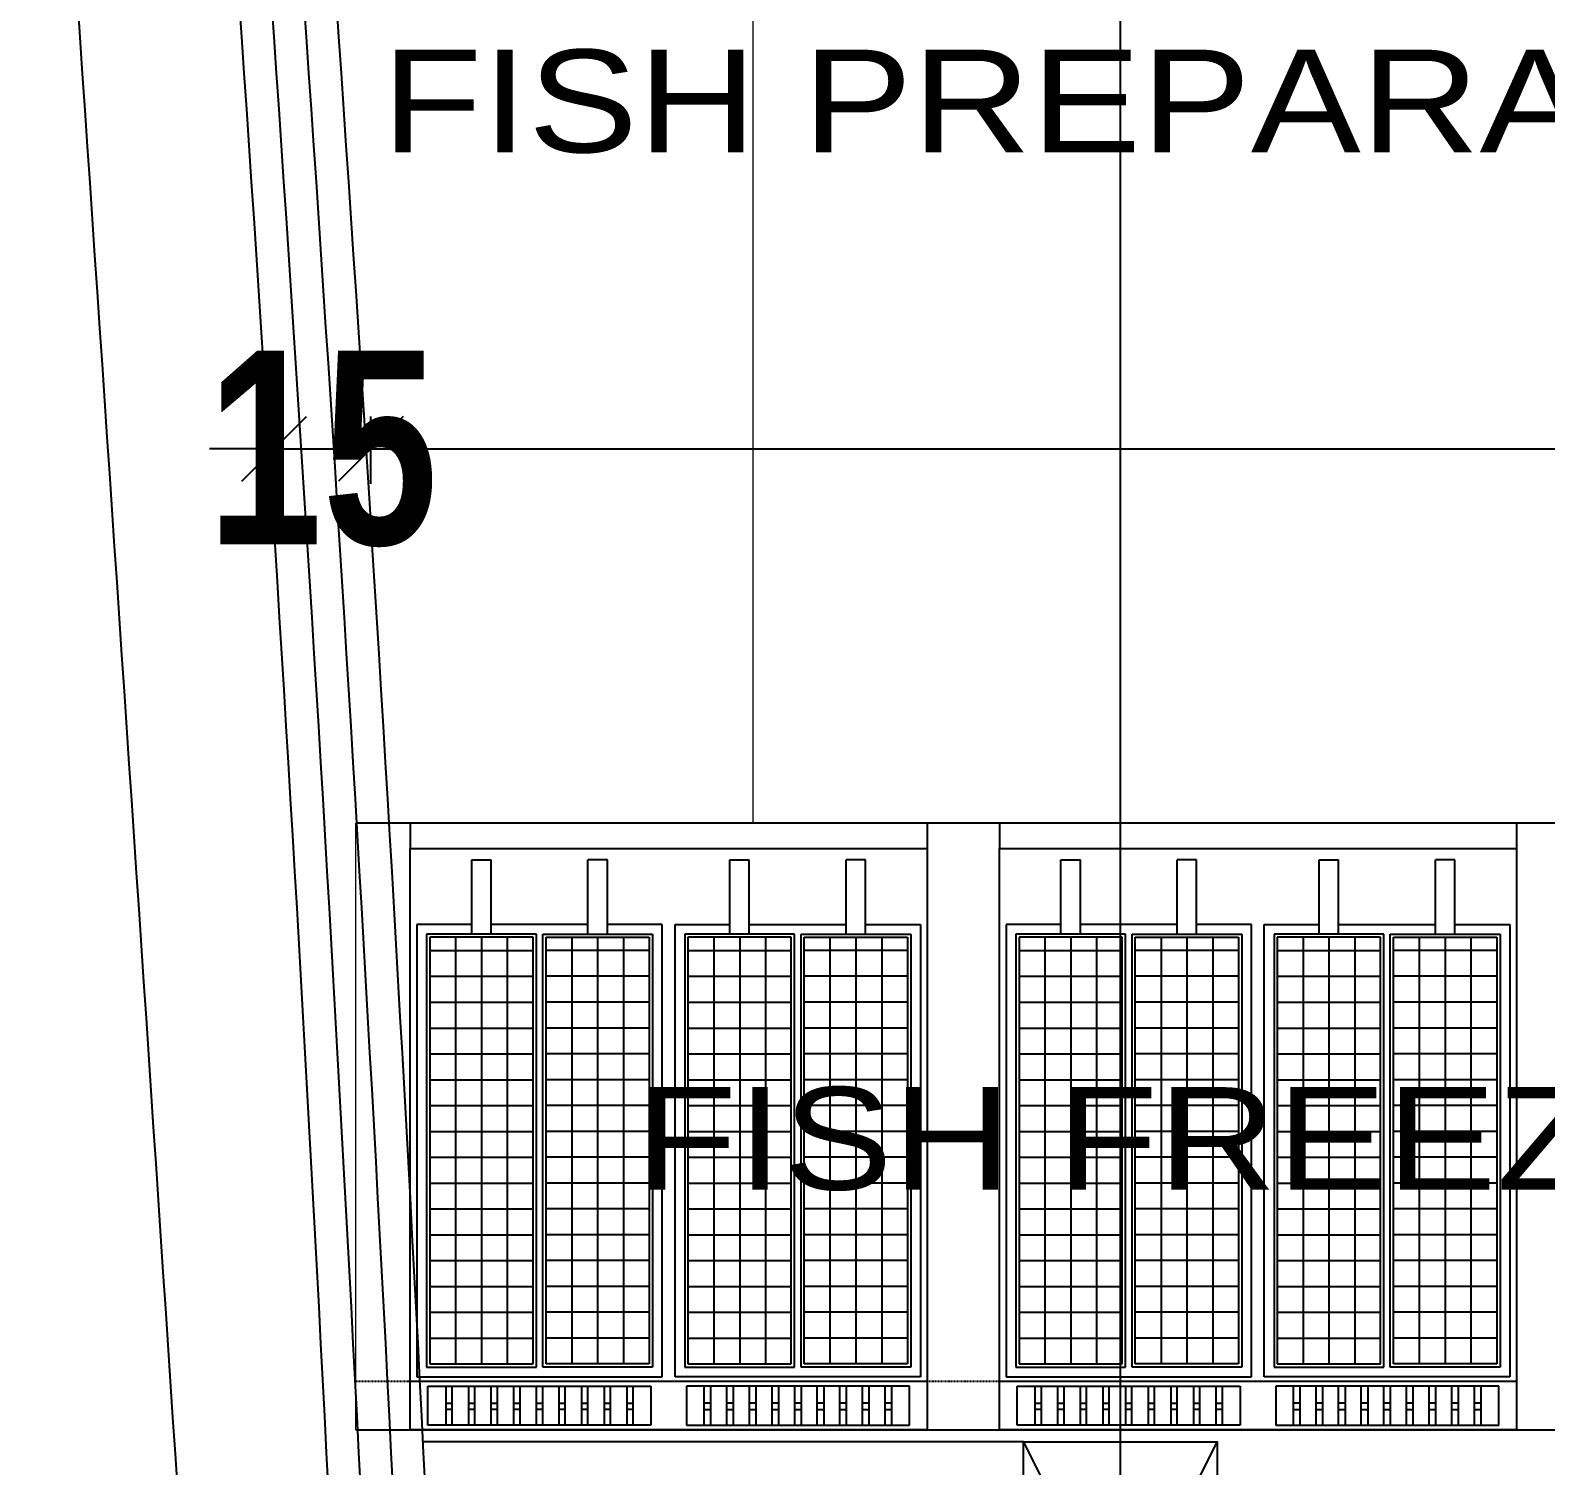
# Model space of a CAD drawing. Extents: x 285329 to 658348, y -83126 to -16980.
# Drawn here: x 345875.4 to 346109.9, y -40172 to -39949.8 of the extents above; entities that cross this region are included whole.
import ezdxf

# ---------------------------------------------------------------- set-up
doc = ezdxf.new("R2010")
doc.units = 0
doc.linetypes.add('RAYITAS2', pattern=[0.1875, 0.125, -0.0625])
doc.layers.get('0').update_dxf_attribs({"linetype": 'CONTINUOUS'})
doc.layers.get('DEFPOINTS').update_dxf_attribs({"color": 9, "linetype": 'CONTINUOUS'})
doc.layers.add('A-text function', color=30, linetype='CONTINUOUS', lineweight=20)
doc.layers.add('VIS', color=8, linetype='CONTINUOUS', lineweight=18)
for name, color, linetype in [('AXIS', 1, 'CONTINUOUS'), ('COLUMN', 5, 'CONTINUOUS'), ('FURNITURE', 4, 'CONTINUOUS'), ('K_COMPONENTI', 252, 'CONTINUOUS'), ('WALL', 7, 'CONTINUOUS'), ('WALL1', 2, 'CONTINUOUS')]:
    doc.layers.add(name, color=color, linetype=linetype)
doc.styles.add('ARIAL', font='BOD_CB.TTF', dxfattribs={"width": 1.2})
doc.styles.add('CITYBLUEPRINT', font='cityb___.ttf', dxfattribs={"width": 0.8})
doc.dimstyles.new('50', dxfattribs={"dimtxt": 30, "dimasz": 10, "dimexe": 5, "dimexo": 6, "dimgap": 5, "dimtad": 0, "dimdec": 0, "dimdsep": 46, "dimtxsty": 'CITYBLUEPRINT', "dimblk1": 'OBLIQUE', "dimblk2": 'OBLIQUE', "dimsah": 1, "dimcen": 0.05, "dimdle": 0.03, "dimclre": 22, "dimclrt": 7, "dimadec": 0, "dimazin": 0, "dimtfac": 1, "dimtdec": 0, "dimtix": 1, "dimtmove": 0, "dimatfit": 3, "dimldrblk": 'OBLIQUE', "dimfxl": 1, "dimtolj": 1, "dimtzin": 0, "dimarcsym": 0})

# ---------------------------------------------------------------- blocks, each defined once
blk = doc.blocks.new('COLUMN')
at = {"layer": 'AXIS'}
for p, q in [((236924.7, -9644.26), (236984.7, -9674.26)), ((236984.7, -9644.26), (236924.7, -9674.26))]:
    blk.add_line(p, q, dxfattribs=at)
at = {"layer": 'COLUMN'}
blk.add_lwpolyline([(236924.7, -9644.26), (236984.7, -9644.26), (236984.7, -9674.26), (236924.7, -9674.26)], close=True, dxfattribs=at)
blk = doc.blocks.new('cbcb')
at = {"layer": 'AXIS'}
blk.add_line((327577.93, -10741.62), (327577.95, -14318.5), dxfattribs=at)
at = {"layer": 'WALL', "linetype": 'Continuous', "rotation": 90}
blk.add_blockref('COLUMN', (317918.69, -248783.95), dxfattribs=at)
blk = doc.blocks.new('_Oblique')
at = {"color": 0, "lineweight": -2}
blk.add_line((-0.5, -0.5), (0.5, 0.5), dxfattribs=at)
blk = doc.blocks.new('*D2427')
at = {"layer": 'DEFPOINTS', "color": 0, "linetype": 'Continuous', "lineweight": 5, "transparency": 16777216}
for p in [(345928.12, -40014.6), (345928.12, -40026), (345913.15, -40026.94)]:
    blk.add_point(p, dxfattribs=at)
at = {"layer": 'VIS', "color": 22, "linetype": 'Continuous', "lineweight": -2, "transparency": 16777216}
for p, q in [((345913.15, -40020.94), (345913.15, -40009.6)), ((345928.12, -40020), (345928.12, -40009.6))]:
    blk.add_line(p, q, dxfattribs=at)
at = {"layer": 'VIS', "color": 0, "linetype": 'Continuous', "lineweight": -2, "transparency": 16777216}
for p, q in [((345913.15, -40014.6), (345903.15, -40014.6)), ((345913.15, -40014.6), (345928.12, -40014.6)), ((345928.12, -40014.6), (345938.12, -40014.6))]:
    blk.add_line(p, q, dxfattribs=at)
at = {"layer": 'VIS', "color": 0, "linetype": 'Continuous', "lineweight": -2, "transparency": 16777216, "xscale": 10, "yscale": 10, "zscale": 10}
blk.add_blockref('_Oblique', (345913.15, -40014.6), dxfattribs=at)
at = {"layer": 'VIS', "color": 0, "linetype": 'Continuous', "lineweight": -2, "transparency": 16777216, "xscale": 10, "yscale": 10, "zscale": 10, "rotation": 180}
blk.add_blockref('_Oblique', (345928.12, -40014.6), dxfattribs=at)
at = {"layer": 'VIS', "color": 7, "linetype": 'Continuous', "lineweight": 5, "transparency": 16777216, "insert": (345920.63, -40014.6), "char_height": 30, "attachment_point": 5, "style": 'CITYBLUEPRINT'}
blk.add_mtext('\\A1;15', dxfattribs=at)
blk = doc.blocks.new('*D2428')
at = {"layer": 'DEFPOINTS', "color": 0, "linetype": 'Continuous', "lineweight": 5, "transparency": 16777216}
for p in [(346517.02, -40014.6), (346517.02, -40014.6), (345928.12, -40026)]:
    blk.add_point(p, dxfattribs=at)
at = {"layer": 'VIS', "color": 22, "linetype": 'Continuous', "lineweight": -2, "transparency": 16777216}
for p, q in [((345928.12, -40020), (345928.12, -40009.6)), ((346517.02, -40008.6), (346517.02, -40009.6))]:
    blk.add_line(p, q, dxfattribs=at)
at = {"layer": 'VIS', "color": 0, "linetype": 'Continuous', "lineweight": -2, "transparency": 16777216}
for p, q in [((345928.09, -40014.6), (346191.85, -40014.6)), ((346517.05, -40014.6), (346253.29, -40014.6))]:
    blk.add_line(p, q, dxfattribs=at)
at = {"layer": 'VIS', "color": 0, "linetype": 'Continuous', "lineweight": -2, "transparency": 16777216, "xscale": 10, "yscale": 10, "zscale": 10, "rotation": 180}
blk.add_blockref('_Oblique', (345928.12, -40014.6), dxfattribs=at)
at = {"layer": 'VIS', "color": 0, "linetype": 'Continuous', "lineweight": -2, "transparency": 16777216, "xscale": 10, "yscale": 10, "zscale": 10}
blk.add_blockref('_Oblique', (346517.02, -40014.6), dxfattribs=at)
at = {"layer": 'VIS', "color": 7, "linetype": 'Continuous', "lineweight": 5, "transparency": 16777216, "insert": (346222.57, -40014.6), "char_height": 30, "attachment_point": 5, "style": 'CITYBLUEPRINT'}
blk.add_mtext('\\A1;589', dxfattribs=at)

msp = doc.modelspace()

# ---------------------------------------------------------------- linework, layer by layer
at = {"layer": 'FURNITURE', "ltscale": 3}
for radius, start, end in [(11914.27, 1.034388, 4.498863), (11924.27, 1.03352, 4.495082)]:
    msp.add_arc((334022.26, -40773.09), radius, start, end, dxfattribs=at)
at = {"layer": 'K_COMPONENTI'}
for p, q in [((346122.86, -40072.53), (345925.78, -40072.53)), ((346014.18, -40072.53), (345934.18, -40072.53)), ((345934.18, -40072.53), (345934.18, -40076.42)), ((346014.18, -40072.53), (346014.18, -40166.42)), ((346105.35, -40072.53), (346025.35, -40072.53)), ((346025.35, -40072.53), (346025.35, -40076.42)), ((345934.18, -40166.42), (345934.18, -40076.42)), ((345934.18, -40076.42), (346014.18, -40076.42)), ((346014.18, -40076.42), (346014.18, -40166.42)), ((346025.35, -40166.42), (346025.35, -40076.42)), ((346025.35, -40076.42), (346105.35, -40076.42)), ((345943.71, -40089.68), (345943.71, -40078.18)), ((345943.71, -40078.18), (345946.71, -40078.18)), ((345946.71, -40089.68), (345946.71, -40078.18)), ((345961.7, -40089.68), (345961.7, -40078.18)), ((345964.7, -40078.18), (345961.7, -40078.18)), ((345964.7, -40089.68), (345964.7, -40078.18)), ((345983.66, -40089.68), (345983.66, -40078.18)), ((345983.66, -40078.18), (345986.66, -40078.18)), ((345986.66, -40089.68), (345986.66, -40078.18)), ((346001.65, -40089.68), (346001.65, -40078.18)), ((346004.65, -40078.18), (346001.65, -40078.18)), ((346004.65, -40089.68), (346004.65, -40078.18)), ((346034.88, -40089.68), (346034.88, -40078.18)), ((346034.88, -40078.18), (346037.88, -40078.18)), ((346037.88, -40089.68), (346037.88, -40078.18)), ((346052.86, -40089.68), (346052.86, -40078.18)), ((346055.86, -40078.18), (346052.86, -40078.18)), ((346055.86, -40089.68), (346055.86, -40078.18)), ((346074.83, -40089.68), (346074.83, -40078.18)), ((346074.83, -40078.18), (346077.83, -40078.18)), ((346077.83, -40089.68), (346077.83, -40078.18)), ((346092.81, -40089.68), (346092.81, -40078.18)), ((346095.81, -40078.18), (346092.81, -40078.18)), ((346095.81, -40089.68), (346095.81, -40078.18)), ((345943.71, -40088.18), (345935.22, -40088.18)), ((345935.22, -40088.18), (345935.22, -40158.22)), ((345953.71, -40089.68), (345936.72, -40089.68)), ((345936.72, -40089.68), (345936.72, -40156.72)), ((345961.7, -40088.18), (345946.71, -40088.18)), ((345953.71, -40156.72), (345953.71, -40089.68)), ((345954.71, -40089.68), (345971.69, -40089.68)), ((345954.71, -40156.72), (345954.71, -40089.68)), ((345973.19, -40088.18), (345964.7, -40088.18)), ((345971.69, -40089.68), (345971.69, -40156.72)), ((345973.19, -40158.22), (345973.19, -40088.18)), ((345975.17, -40158.22), (345975.17, -40088.18)), ((345975.17, -40088.18), (345983.66, -40088.18)), ((345976.67, -40089.68), (345976.67, -40156.72)), ((345993.66, -40089.68), (345976.67, -40089.68)), ((345986.66, -40088.18), (346001.65, -40088.18)), ((345993.66, -40156.72), (345993.66, -40089.68)), ((345994.66, -40089.68), (346011.64, -40089.68)), ((345994.66, -40156.72), (345994.66, -40089.68)), ((346004.65, -40088.18), (346013.14, -40088.18)), ((346011.64, -40089.68), (346011.64, -40156.72)), ((346013.14, -40088.18), (346013.14, -40158.22)), ((346034.88, -40088.18), (346026.39, -40088.18)), ((346026.39, -40088.18), (346026.39, -40158.22)), ((346044.87, -40089.68), (346027.89, -40089.68)), ((346027.89, -40089.68), (346027.89, -40156.72)), ((346052.86, -40088.18), (346037.88, -40088.18)), ((346044.87, -40156.72), (346044.87, -40089.68)), ((346045.87, -40089.68), (346062.86, -40089.68)), ((346045.87, -40156.72), (346045.87, -40089.68)), ((346064.36, -40088.18), (346055.86, -40088.18)), ((346062.86, -40089.68), (346062.86, -40156.72)), ((346064.36, -40158.22), (346064.36, -40088.18)), ((346066.34, -40158.22), (346066.34, -40088.18)), ((346066.34, -40088.18), (346074.83, -40088.18)), ((346067.84, -40089.68), (346067.84, -40156.72)), ((346084.82, -40089.68), (346067.84, -40089.68)), ((346077.83, -40088.18), (346092.81, -40088.18)), ((346084.82, -40156.72), (346084.82, -40089.68)), ((346085.82, -40089.68), (346102.81, -40089.68)), ((346085.82, -40156.72), (346085.82, -40089.68)), ((346095.81, -40088.18), (346104.31, -40088.18)), ((346102.81, -40089.68), (346102.81, -40156.72)), ((346104.31, -40088.18), (346104.31, -40158.22)), ((345938.72, -40090.18), (345937.22, -40090.18)), ((345937.22, -40090.18), (345937.22, -40156.22)), ((345953.21, -40090.18), (345938.72, -40090.18)), ((345941.22, -40090.18), (345941.22, -40156.22)), ((345945.22, -40090.18), (345945.22, -40156.22)), ((345949.22, -40090.18), (345949.22, -40156.22)), ((345953.21, -40156.22), (345953.21, -40090.18)), ((345955.21, -40090.18), (345969.69, -40090.18)), ((345955.21, -40156.22), (345955.21, -40090.18)), ((345959.19, -40090.18), (345959.19, -40156.22)), ((345963.19, -40090.18), (345963.19, -40156.22)), ((345967.19, -40090.18), (345967.19, -40156.22)), ((345969.69, -40090.18), (345971.19, -40090.18)), ((345971.19, -40090.18), (345971.19, -40156.22)), ((345978.67, -40090.18), (345977.17, -40090.18)), ((345977.17, -40090.18), (345977.17, -40156.22)), ((345993.16, -40090.18), (345978.67, -40090.18)), ((345981.17, -40090.18), (345981.17, -40156.22)), ((345985.17, -40090.18), (345985.17, -40156.22)), ((345989.17, -40090.18), (345989.17, -40156.22)), ((345993.16, -40156.22), (345993.16, -40090.18)), ((345995.16, -40090.18), (346009.64, -40090.18)), ((345995.16, -40156.22), (345995.16, -40090.18)), ((345999.14, -40090.18), (345999.14, -40156.22)), ((346003.14, -40090.18), (346003.14, -40156.22)), ((346007.14, -40090.18), (346007.14, -40156.22)), ((346009.64, -40090.18), (346011.14, -40090.18)), ((346011.14, -40090.18), (346011.14, -40156.22)), ((346029.89, -40090.18), (346028.39, -40090.18)), ((346028.39, -40090.18), (346028.39, -40156.22)), ((346044.37, -40090.18), (346029.89, -40090.18)), ((346032.39, -40090.18), (346032.39, -40156.22)), ((346036.39, -40090.18), (346036.39, -40156.22)), ((346040.39, -40090.18), (346040.39, -40156.22)), ((346044.37, -40156.22), (346044.37, -40090.18)), ((346046.37, -40090.18), (346060.86, -40090.18)), ((346046.37, -40156.22), (346046.37, -40090.18)), ((346050.36, -40090.18), (346050.36, -40156.22)), ((346054.36, -40090.18), (346054.36, -40156.22)), ((346058.36, -40090.18), (346058.36, -40156.22)), ((346060.86, -40090.18), (346062.36, -40090.18)), ((346062.36, -40090.18), (346062.36, -40156.22)), ((346069.84, -40090.18), (346068.34, -40090.18)), ((346068.34, -40090.18), (346068.34, -40156.22)), ((346084.32, -40090.18), (346069.84, -40090.18)), ((346072.34, -40090.18), (346072.34, -40156.22)), ((346076.34, -40090.18), (346076.34, -40156.22)), ((346080.34, -40090.18), (346080.34, -40156.22)), ((346084.32, -40156.22), (346084.32, -40090.18)), ((346086.32, -40090.18), (346100.81, -40090.18)), ((346086.32, -40156.22), (346086.32, -40090.18)), ((346090.31, -40090.18), (346090.31, -40156.22)), ((346094.31, -40090.18), (346094.31, -40156.22)), ((346098.31, -40090.18), (346098.31, -40156.22)), ((346102.31, -40090.18), (346102.31, -40156.22)), ((345937.22, -40092.22), (345938.72, -40092.22)), ((345938.72, -40092.22), (345953.21, -40092.22)), ((345969.69, -40092.22), (345955.21, -40092.22)), ((345971.19, -40092.22), (345969.69, -40092.22)), ((345977.17, -40092.22), (345978.67, -40092.22)), ((345978.67, -40092.22), (345993.16, -40092.22)), ((346009.64, -40092.22), (345995.16, -40092.22)), ((346011.14, -40092.22), (346009.64, -40092.22)), ((346028.39, -40092.22), (346029.89, -40092.22)), ((346029.89, -40092.22), (346044.37, -40092.22)), ((346060.86, -40092.22), (346046.37, -40092.22)), ((346062.36, -40092.22), (346060.86, -40092.22)), ((346068.34, -40092.22), (346069.84, -40092.22)), ((346069.84, -40092.22), (346084.32, -40092.22)), ((346100.81, -40092.22), (346086.32, -40092.22)), ((345937.22, -40096.22), (345938.72, -40096.22)), ((345938.72, -40096.22), (345953.21, -40096.22)), ((345969.69, -40096.22), (345955.21, -40096.22)), ((345971.19, -40096.22), (345969.69, -40096.22)), ((345977.17, -40096.22), (345978.67, -40096.22)), ((345978.67, -40096.22), (345993.16, -40096.22)), ((346009.64, -40096.22), (345995.16, -40096.22)), ((346011.14, -40096.22), (346009.64, -40096.22)), ((346028.39, -40096.22), (346029.89, -40096.22)), ((346029.89, -40096.22), (346044.37, -40096.22)), ((346060.86, -40096.22), (346046.37, -40096.22)), ((346062.36, -40096.22), (346060.86, -40096.22)), ((346068.34, -40096.22), (346069.84, -40096.22)), ((346069.84, -40096.22), (346084.32, -40096.22)), ((346100.81, -40096.22), (346086.32, -40096.22)), ((346102.31, -40096.22), (346100.81, -40096.22)), ((345937.22, -40100.22), (345938.72, -40100.22)), ((345938.72, -40100.22), (345953.21, -40100.22)), ((345969.69, -40100.22), (345955.21, -40100.22)), ((345971.19, -40100.22), (345969.69, -40100.22)), ((345977.17, -40100.22), (345978.67, -40100.22)), ((345978.67, -40100.22), (345993.16, -40100.22)), ((346009.64, -40100.22), (345995.16, -40100.22)), ((346011.14, -40100.22), (346009.64, -40100.22)), ((346028.39, -40100.22), (346029.89, -40100.22)), ((346029.89, -40100.22), (346044.37, -40100.22)), ((346060.86, -40100.22), (346046.37, -40100.22)), ((346062.36, -40100.22), (346060.86, -40100.22)), ((346068.34, -40100.22), (346069.84, -40100.22)), ((346069.84, -40100.22), (346084.32, -40100.22)), ((346100.81, -40100.22), (346086.32, -40100.22)), ((346102.31, -40100.22), (346100.81, -40100.22)), ((345937.22, -40104.22), (345938.72, -40104.22)), ((345938.72, -40104.22), (345953.21, -40104.22)), ((345969.69, -40104.22), (345955.21, -40104.22)), ((345971.19, -40104.22), (345969.69, -40104.22)), ((345977.17, -40104.22), (345978.67, -40104.22)), ((345978.67, -40104.22), (345993.16, -40104.22)), ((346009.64, -40104.22), (345995.16, -40104.22)), ((346011.14, -40104.22), (346009.64, -40104.22)), ((346028.39, -40104.22), (346029.89, -40104.22)), ((346029.89, -40104.22), (346044.37, -40104.22)), ((346060.86, -40104.22), (346046.37, -40104.22)), ((346062.36, -40104.22), (346060.86, -40104.22)), ((346068.34, -40104.22), (346069.84, -40104.22)), ((346069.84, -40104.22), (346084.32, -40104.22)), ((346100.81, -40104.22), (346086.32, -40104.22)), ((346102.31, -40104.22), (346100.81, -40104.22)), ((345937.22, -40108.22), (345938.72, -40108.22)), ((345938.72, -40108.22), (345953.21, -40108.22)), ((345969.69, -40108.22), (345955.21, -40108.22)), ((345971.19, -40108.22), (345969.69, -40108.22)), ((345977.17, -40108.22), (345978.67, -40108.22)), ((345978.67, -40108.22), (345993.16, -40108.22)), ((346009.64, -40108.22), (345995.16, -40108.22)), ((346011.14, -40108.22), (346009.64, -40108.22)), ((346028.39, -40108.22), (346029.89, -40108.22)), ((346029.89, -40108.22), (346044.37, -40108.22)), ((346060.86, -40108.22), (346046.37, -40108.22)), ((346062.36, -40108.22), (346060.86, -40108.22)), ((346068.34, -40108.22), (346069.84, -40108.22)), ((346069.84, -40108.22), (346084.32, -40108.22)), ((346100.81, -40108.22), (346086.32, -40108.22)), ((346102.31, -40108.22), (346100.81, -40108.22)), ((345937.22, -40112.22), (345938.72, -40112.22)), ((345938.72, -40112.22), (345953.21, -40112.22)), ((345969.69, -40112.22), (345955.21, -40112.22)), ((345971.19, -40112.22), (345969.69, -40112.22)), ((345977.17, -40112.22), (345978.67, -40112.22)), ((345978.67, -40112.22), (345993.16, -40112.22)), ((346009.64, -40112.22), (345995.16, -40112.22)), ((346011.14, -40112.22), (346009.64, -40112.22)), ((346028.39, -40112.22), (346029.89, -40112.22)), ((346029.89, -40112.22), (346044.37, -40112.22)), ((346060.86, -40112.22), (346046.37, -40112.22)), ((346062.36, -40112.22), (346060.86, -40112.22)), ((346068.34, -40112.22), (346069.84, -40112.22)), ((346069.84, -40112.22), (346084.32, -40112.22)), ((346100.81, -40112.22), (346086.32, -40112.22)), ((346102.31, -40112.22), (346100.81, -40112.22)), ((345937.22, -40116.22), (345938.72, -40116.22)), ((345938.72, -40116.22), (345953.21, -40116.22)), ((345969.69, -40116.22), (345955.21, -40116.22)), ((345971.19, -40116.22), (345969.69, -40116.22)), ((345977.17, -40116.22), (345978.67, -40116.22)), ((345978.67, -40116.22), (345993.16, -40116.22)), ((346009.64, -40116.22), (345995.16, -40116.22)), ((346011.14, -40116.22), (346009.64, -40116.22)), ((346028.39, -40116.22), (346029.89, -40116.22)), ((346029.89, -40116.22), (346044.37, -40116.22)), ((346060.86, -40116.22), (346046.37, -40116.22)), ((346062.36, -40116.22), (346060.86, -40116.22)), ((346068.34, -40116.22), (346069.84, -40116.22)), ((346069.84, -40116.22), (346084.32, -40116.22)), ((346100.81, -40116.22), (346086.32, -40116.22)), ((346102.31, -40116.22), (346100.81, -40116.22)), ((345937.22, -40120.22), (345938.72, -40120.22)), ((345938.72, -40120.22), (345953.21, -40120.22)), ((345969.69, -40120.22), (345955.21, -40120.22)), ((345971.19, -40120.22), (345969.69, -40120.22)), ((345977.17, -40120.22), (345978.67, -40120.22)), ((345978.67, -40120.22), (345993.16, -40120.22)), ((346009.64, -40120.22), (345995.16, -40120.22)), ((346011.14, -40120.22), (346009.64, -40120.22)), ((346028.39, -40120.22), (346029.89, -40120.22)), ((346029.89, -40120.22), (346044.37, -40120.22)), ((346060.86, -40120.22), (346046.37, -40120.22)), ((346062.36, -40120.22), (346060.86, -40120.22)), ((346068.34, -40120.22), (346069.84, -40120.22)), ((346069.84, -40120.22), (346084.32, -40120.22)), ((346100.81, -40120.22), (346086.32, -40120.22)), ((346102.31, -40120.22), (346100.81, -40120.22)), ((345937.22, -40124.22), (345938.72, -40124.22)), ((345938.72, -40124.22), (345953.21, -40124.22)), ((345969.69, -40124.22), (345955.21, -40124.22)), ((345971.19, -40124.22), (345969.69, -40124.22)), ((345977.17, -40124.22), (345978.67, -40124.22)), ((345978.67, -40124.22), (345993.16, -40124.22)), ((346009.64, -40124.22), (345995.16, -40124.22)), ((346011.14, -40124.22), (346009.64, -40124.22)), ((346028.39, -40124.22), (346029.89, -40124.22)), ((346029.89, -40124.22), (346044.37, -40124.22)), ((346060.86, -40124.22), (346046.37, -40124.22)), ((346062.36, -40124.22), (346060.86, -40124.22)), ((346068.34, -40124.22), (346069.84, -40124.22)), ((346069.84, -40124.22), (346084.32, -40124.22)), ((346100.81, -40124.22), (346086.32, -40124.22)), ((346102.31, -40124.22), (346100.81, -40124.22)), ((345937.22, -40128.22), (345938.72, -40128.22)), ((345938.72, -40128.22), (345953.21, -40128.22)), ((345969.69, -40128.22), (345955.21, -40128.22)), ((345971.19, -40128.22), (345969.69, -40128.22)), ((345977.17, -40128.22), (345978.67, -40128.22)), ((345978.67, -40128.22), (345993.16, -40128.22)), ((346009.64, -40128.22), (345995.16, -40128.22)), ((346011.14, -40128.22), (346009.64, -40128.22)), ((346028.39, -40128.22), (346029.89, -40128.22)), ((346029.89, -40128.22), (346044.37, -40128.22)), ((346060.86, -40128.22), (346046.37, -40128.22)), ((346062.36, -40128.22), (346060.86, -40128.22)), ((346068.34, -40128.22), (346069.84, -40128.22)), ((346069.84, -40128.22), (346084.32, -40128.22)), ((346100.81, -40128.22), (346086.32, -40128.22)), ((346102.31, -40128.22), (346100.81, -40128.22)), ((345937.22, -40132.22), (345938.72, -40132.22)), ((345938.72, -40132.22), (345953.21, -40132.22)), ((345969.69, -40132.22), (345955.21, -40132.22)), ((345971.19, -40132.22), (345969.69, -40132.22)), ((345977.17, -40132.22), (345978.67, -40132.22)), ((345978.67, -40132.22), (345993.16, -40132.22)), ((346009.64, -40132.22), (345995.16, -40132.22)), ((346011.14, -40132.22), (346009.64, -40132.22)), ((346028.39, -40132.22), (346029.89, -40132.22)), ((346029.89, -40132.22), (346044.37, -40132.22)), ((346060.86, -40132.22), (346046.37, -40132.22)), ((346062.36, -40132.22), (346060.86, -40132.22)), ((346068.34, -40132.22), (346069.84, -40132.22)), ((346069.84, -40132.22), (346084.32, -40132.22)), ((346100.81, -40132.22), (346086.32, -40132.22)), ((346102.31, -40132.22), (346100.81, -40132.22)), ((345937.22, -40136.22), (345938.72, -40136.22)), ((345938.72, -40136.22), (345953.21, -40136.22)), ((345969.69, -40136.22), (345955.21, -40136.22)), ((345971.19, -40136.22), (345969.69, -40136.22)), ((345977.17, -40136.22), (345978.67, -40136.22)), ((345978.67, -40136.22), (345993.16, -40136.22)), ((346009.64, -40136.22), (345995.16, -40136.22)), ((346011.14, -40136.22), (346009.64, -40136.22)), ((346028.39, -40136.22), (346029.89, -40136.22)), ((346029.89, -40136.22), (346044.37, -40136.22)), ((346060.86, -40136.22), (346046.37, -40136.22)), ((346062.36, -40136.22), (346060.86, -40136.22)), ((346068.34, -40136.22), (346069.84, -40136.22)), ((346069.84, -40136.22), (346084.32, -40136.22)), ((346100.81, -40136.22), (346086.32, -40136.22)), ((346102.31, -40136.22), (346100.81, -40136.22)), ((345937.22, -40140.22), (345938.72, -40140.22)), ((345938.72, -40140.22), (345953.21, -40140.22)), ((345969.69, -40140.22), (345955.21, -40140.22)), ((345971.19, -40140.22), (345969.69, -40140.22)), ((345977.17, -40140.22), (345978.67, -40140.22)), ((345978.67, -40140.22), (345993.16, -40140.22)), ((346009.64, -40140.22), (345995.16, -40140.22)), ((346011.14, -40140.22), (346009.64, -40140.22)), ((346028.39, -40140.22), (346029.89, -40140.22)), ((346029.89, -40140.22), (346044.37, -40140.22)), ((346060.86, -40140.22), (346046.37, -40140.22)), ((346062.36, -40140.22), (346060.86, -40140.22)), ((346068.34, -40140.22), (346069.84, -40140.22)), ((346069.84, -40140.22), (346084.32, -40140.22)), ((346100.81, -40140.22), (346086.32, -40140.22)), ((346102.31, -40140.22), (346100.81, -40140.22)), ((345937.22, -40144.22), (345938.72, -40144.22)), ((345938.72, -40144.22), (345953.21, -40144.22)), ((345969.69, -40144.22), (345955.21, -40144.22)), ((345971.19, -40144.22), (345969.69, -40144.22)), ((345977.17, -40144.22), (345978.67, -40144.22)), ((345978.67, -40144.22), (345993.16, -40144.22)), ((346009.64, -40144.22), (345995.16, -40144.22)), ((346011.14, -40144.22), (346009.64, -40144.22)), ((346028.39, -40144.22), (346029.89, -40144.22)), ((346029.89, -40144.22), (346044.37, -40144.22)), ((346060.86, -40144.22), (346046.37, -40144.22)), ((346062.36, -40144.22), (346060.86, -40144.22)), ((346068.34, -40144.22), (346069.84, -40144.22)), ((346069.84, -40144.22), (346084.32, -40144.22)), ((346100.81, -40144.22), (346086.32, -40144.22)), ((346102.31, -40144.22), (346100.81, -40144.22)), ((345937.22, -40148.22), (345938.72, -40148.22)), ((345938.72, -40148.22), (345953.21, -40148.22)), ((345969.69, -40148.22), (345955.21, -40148.22)), ((345971.19, -40148.22), (345969.69, -40148.22)), ((345977.17, -40148.22), (345978.67, -40148.22)), ((345978.67, -40148.22), (345993.16, -40148.22)), ((346009.64, -40148.22), (345995.16, -40148.22)), ((346011.14, -40148.22), (346009.64, -40148.22)), ((346028.39, -40148.22), (346029.89, -40148.22)), ((346029.89, -40148.22), (346044.37, -40148.22)), ((346060.86, -40148.22), (346046.37, -40148.22)), ((346062.36, -40148.22), (346060.86, -40148.22)), ((346068.34, -40148.22), (346069.84, -40148.22)), ((346069.84, -40148.22), (346084.32, -40148.22)), ((346100.81, -40148.22), (346086.32, -40148.22)), ((346102.31, -40148.22), (346100.81, -40148.22)), ((345937.22, -40152.22), (345938.72, -40152.22)), ((345938.72, -40152.22), (345953.21, -40152.22)), ((345969.69, -40152.22), (345955.21, -40152.22)), ((345971.19, -40152.22), (345969.69, -40152.22)), ((345977.17, -40152.22), (345978.67, -40152.22)), ((345978.67, -40152.22), (345993.16, -40152.22)), ((346009.64, -40152.22), (345995.16, -40152.22)), ((346011.14, -40152.22), (346009.64, -40152.22)), ((346028.39, -40152.22), (346029.89, -40152.22)), ((346029.89, -40152.22), (346044.37, -40152.22)), ((346060.86, -40152.22), (346046.37, -40152.22)), ((346062.36, -40152.22), (346060.86, -40152.22)), ((346068.34, -40152.22), (346069.84, -40152.22)), ((346069.84, -40152.22), (346084.32, -40152.22)), ((346100.81, -40152.22), (346086.32, -40152.22)), ((346102.31, -40152.22), (346100.81, -40152.22)), ((345936.72, -40156.72), (345953.71, -40156.72)), ((345937.22, -40156.22), (345938.72, -40156.22)), ((345938.72, -40156.22), (345953.21, -40156.22)), ((345971.69, -40156.72), (345954.71, -40156.72)), ((345969.69, -40156.22), (345955.21, -40156.22)), ((345971.19, -40156.22), (345969.69, -40156.22)), ((345976.67, -40156.72), (345993.66, -40156.72)), ((345977.17, -40156.22), (345978.67, -40156.22)), ((345978.67, -40156.22), (345993.16, -40156.22)), ((346011.64, -40156.72), (345994.66, -40156.72)), ((346009.64, -40156.22), (345995.16, -40156.22)), ((346011.14, -40156.22), (346009.64, -40156.22)), ((346027.89, -40156.72), (346044.87, -40156.72)), ((346028.39, -40156.22), (346029.89, -40156.22)), ((346029.89, -40156.22), (346044.37, -40156.22)), ((346062.86, -40156.72), (346045.87, -40156.72)), ((346060.86, -40156.22), (346046.37, -40156.22)), ((346062.36, -40156.22), (346060.86, -40156.22)), ((346067.84, -40156.72), (346084.82, -40156.72)), ((346068.34, -40156.22), (346069.84, -40156.22)), ((346069.84, -40156.22), (346084.32, -40156.22)), ((346102.81, -40156.72), (346085.82, -40156.72)), ((346100.81, -40156.22), (346086.32, -40156.22)), ((346102.31, -40156.22), (346100.81, -40156.22)), ((346014.18, -40158.92), (345934.18, -40158.92)), ((345935.22, -40158.22), (345973.19, -40158.22)), ((345936.93, -40159.67), (345971.43, -40159.67)), ((346013.14, -40158.22), (345975.17, -40158.22)), ((346011.43, -40159.67), (345976.93, -40159.67)), ((346105.35, -40158.92), (346025.35, -40158.92)), ((346026.39, -40158.22), (346064.36, -40158.22)), ((346028.1, -40159.67), (346062.6, -40159.67)), ((346104.31, -40158.22), (346066.34, -40158.22)), ((346102.6, -40159.67), (346068.1, -40159.67)), ((345939.69, -40162.28), (345940.69, -40162.28)), ((345943.19, -40162.28), (345944.19, -40162.28)), ((345946.69, -40162.28), (345947.69, -40162.28)), ((345950.19, -40162.28), (345951.19, -40162.28)), ((345953.69, -40162.28), (345954.69, -40162.28)), ((345957.19, -40162.28), (345958.19, -40162.28)), ((345960.69, -40162.28), (345961.69, -40162.28)), ((345964.19, -40162.28), (345965.19, -40162.28)), ((345967.69, -40162.28), (345968.69, -40162.28)), ((345980.67, -40162.28), (345979.68, -40162.28)), ((345984.17, -40162.28), (345983.18, -40162.28)), ((345987.67, -40162.28), (345986.68, -40162.28)), ((345991.17, -40162.28), (345990.18, -40162.28)), ((345994.67, -40162.28), (345993.68, -40162.28)), ((345998.17, -40162.28), (345997.18, -40162.28)), ((346001.67, -40162.28), (346000.68, -40162.28)), ((346005.17, -40162.28), (346004.18, -40162.28)), ((346008.67, -40162.28), (346007.68, -40162.28)), ((346030.86, -40162.28), (346031.85, -40162.28)), ((346034.36, -40162.28), (346035.35, -40162.28)), ((346037.86, -40162.28), (346038.85, -40162.28)), ((346041.36, -40162.28), (346042.35, -40162.28)), ((346044.86, -40162.28), (346045.85, -40162.28)), ((346048.36, -40162.28), (346049.35, -40162.28)), ((346051.86, -40162.28), (346052.85, -40162.28)), ((346055.36, -40162.28), (346056.35, -40162.28)), ((346058.86, -40162.28), (346059.85, -40162.28)), ((346071.83, -40162.28), (346070.84, -40162.28)), ((346075.33, -40162.28), (346074.34, -40162.28)), ((346078.83, -40162.28), (346077.84, -40162.28)), ((346082.33, -40162.28), (346081.34, -40162.28)), ((346085.83, -40162.28), (346084.84, -40162.28)), ((346089.33, -40162.28), (346088.34, -40162.28)), ((346092.83, -40162.28), (346091.84, -40162.28)), ((346096.33, -40162.28), (346095.34, -40162.28)), ((346099.83, -40162.28), (346098.84, -40162.28)), ((345925.78, -40166.42), (346122.86, -40166.42))]:
    msp.add_line(p, q, dxfattribs=at)
at = {"layer": 'K_COMPONENTI', "linetype": 'Continuous'}
for p, q in [((346105.35, -40072.53), (346105.35, -40166.42)), ((346105.35, -40076.42), (346105.35, -40166.42)), ((346100.81, -40090.18), (346102.31, -40090.18)), ((346102.31, -40092.22), (346100.81, -40092.22)), ((345936.93, -40165.67), (345936.93, -40159.67)), ((345939.69, -40159.7), (345939.69, -40165.67)), ((345940.69, -40165.67), (345940.69, -40159.67)), ((345943.19, -40159.7), (345943.19, -40165.67)), ((345944.19, -40165.67), (345944.19, -40159.67)), ((345946.69, -40159.7), (345946.69, -40165.67)), ((345947.69, -40165.67), (345947.69, -40159.67)), ((345950.19, -40159.7), (345950.19, -40165.67)), ((345951.19, -40165.67), (345951.19, -40159.67)), ((345953.69, -40159.7), (345953.69, -40165.67)), ((345954.69, -40165.67), (345954.69, -40159.67)), ((345957.19, -40159.7), (345957.19, -40165.67)), ((345958.19, -40165.67), (345958.19, -40159.67)), ((345960.69, -40159.7), (345960.69, -40165.67)), ((345961.69, -40165.67), (345961.69, -40159.67)), ((345964.19, -40159.7), (345964.19, -40165.67)), ((345965.19, -40165.67), (345965.19, -40159.67)), ((345967.69, -40159.7), (345967.69, -40165.67)), ((345968.69, -40165.67), (345968.69, -40159.67)), ((345971.43, -40159.67), (345971.43, -40165.67)), ((345976.93, -40159.67), (345976.93, -40165.67)), ((345979.68, -40165.67), (345979.68, -40159.67)), ((345980.67, -40159.7), (345980.67, -40165.67)), ((345983.18, -40165.67), (345983.18, -40159.67)), ((345984.17, -40159.7), (345984.17, -40165.67)), ((345986.68, -40165.67), (345986.68, -40159.67)), ((345987.67, -40159.7), (345987.67, -40165.67)), ((345990.18, -40165.67), (345990.18, -40159.67)), ((345991.17, -40159.7), (345991.17, -40165.67)), ((345993.68, -40165.67), (345993.68, -40159.67)), ((345994.67, -40159.7), (345994.67, -40165.67)), ((345997.18, -40165.67), (345997.18, -40159.67)), ((345998.17, -40159.7), (345998.17, -40165.67)), ((346000.68, -40165.67), (346000.68, -40159.67)), ((346001.67, -40159.7), (346001.67, -40165.67)), ((346004.18, -40165.67), (346004.18, -40159.67)), ((346005.17, -40159.7), (346005.17, -40165.67)), ((346007.68, -40165.67), (346007.68, -40159.67)), ((346008.67, -40159.7), (346008.67, -40165.67)), ((346011.43, -40165.67), (346011.43, -40159.67)), ((346028.1, -40165.67), (346028.1, -40159.67)), ((346030.86, -40159.7), (346030.86, -40165.67)), ((346031.85, -40165.67), (346031.85, -40159.67)), ((346034.36, -40159.7), (346034.36, -40165.67)), ((346035.35, -40165.67), (346035.35, -40159.67)), ((346037.86, -40159.7), (346037.86, -40165.67)), ((346038.85, -40165.67), (346038.85, -40159.67)), ((346041.36, -40159.7), (346041.36, -40165.67)), ((346042.35, -40165.67), (346042.35, -40159.67)), ((346044.86, -40159.7), (346044.86, -40165.67)), ((346045.85, -40165.67), (346045.85, -40159.67)), ((346048.36, -40159.7), (346048.36, -40165.67)), ((346049.35, -40165.67), (346049.35, -40159.67)), ((346051.86, -40159.7), (346051.86, -40165.67)), ((346052.85, -40165.67), (346052.85, -40159.67)), ((346055.36, -40159.7), (346055.36, -40165.67)), ((346056.35, -40165.67), (346056.35, -40159.67)), ((346058.86, -40159.7), (346058.86, -40165.67)), ((346059.85, -40165.67), (346059.85, -40159.67)), ((346062.6, -40159.67), (346062.6, -40165.67)), ((346068.1, -40159.67), (346068.1, -40165.67)), ((346070.84, -40165.67), (346070.84, -40159.67)), ((346071.83, -40159.7), (346071.83, -40165.67)), ((346074.34, -40165.67), (346074.34, -40159.67)), ((346075.33, -40159.7), (346075.33, -40165.67)), ((346077.84, -40165.67), (346077.84, -40159.67)), ((346078.83, -40159.7), (346078.83, -40165.67)), ((346081.34, -40165.67), (346081.34, -40159.67)), ((346082.33, -40159.7), (346082.33, -40165.67)), ((346084.84, -40165.67), (346084.84, -40159.67)), ((346085.83, -40159.7), (346085.83, -40165.67)), ((346088.34, -40165.67), (346088.34, -40159.67)), ((346089.33, -40159.7), (346089.33, -40165.67)), ((346091.84, -40165.67), (346091.84, -40159.67)), ((346092.83, -40159.7), (346092.83, -40165.67)), ((346095.34, -40165.67), (346095.34, -40159.67)), ((346096.33, -40159.7), (346096.33, -40165.67)), ((346098.84, -40165.67), (346098.84, -40159.67)), ((346099.83, -40159.7), (346099.83, -40165.67)), ((346102.6, -40165.67), (346102.6, -40159.67)), ((345940.69, -40163.28), (345939.69, -40163.28)), ((345944.19, -40163.28), (345943.19, -40163.28)), ((345947.69, -40163.28), (345946.69, -40163.28)), ((345951.19, -40163.28), (345950.19, -40163.28)), ((345954.69, -40163.28), (345953.69, -40163.28)), ((345958.19, -40163.28), (345957.19, -40163.28)), ((345961.69, -40163.28), (345960.69, -40163.28)), ((345965.19, -40163.28), (345964.19, -40163.28)), ((345968.69, -40163.28), (345967.69, -40163.28)), ((345979.68, -40163.28), (345980.67, -40163.28)), ((345983.18, -40163.28), (345984.17, -40163.28)), ((345986.68, -40163.28), (345987.67, -40163.28)), ((345990.18, -40163.28), (345991.17, -40163.28)), ((345993.68, -40163.28), (345994.67, -40163.28)), ((345997.18, -40163.28), (345998.17, -40163.28)), ((346000.68, -40163.28), (346001.67, -40163.28)), ((346004.18, -40163.28), (346005.17, -40163.28)), ((346007.68, -40163.28), (346008.67, -40163.28)), ((346031.85, -40163.28), (346030.86, -40163.28)), ((346035.35, -40163.28), (346034.36, -40163.28)), ((346038.85, -40163.28), (346037.86, -40163.28)), ((346042.35, -40163.28), (346041.36, -40163.28)), ((346045.85, -40163.28), (346044.86, -40163.28)), ((346049.35, -40163.28), (346048.36, -40163.28)), ((346052.85, -40163.28), (346051.86, -40163.28)), ((346056.35, -40163.28), (346055.36, -40163.28)), ((346059.85, -40163.28), (346058.86, -40163.28)), ((346070.84, -40163.28), (346071.83, -40163.28)), ((346074.34, -40163.28), (346075.33, -40163.28)), ((346077.84, -40163.28), (346078.83, -40163.28)), ((346081.34, -40163.28), (346082.33, -40163.28)), ((346084.84, -40163.28), (346085.83, -40163.28)), ((346088.34, -40163.28), (346089.33, -40163.28)), ((346091.84, -40163.28), (346092.83, -40163.28)), ((346095.34, -40163.28), (346096.33, -40163.28)), ((346098.84, -40163.28), (346099.83, -40163.28)), ((346014.18, -40166.42), (345934.18, -40166.42)), ((345971.43, -40165.67), (345936.93, -40165.67)), ((345976.93, -40165.67), (346011.43, -40165.67)), ((346105.35, -40166.42), (346025.35, -40166.42)), ((346062.6, -40165.67), (346028.1, -40165.67)), ((346068.1, -40165.67), (346102.6, -40165.67))]:
    msp.add_line(p, q, dxfattribs=at)
at = {"layer": 'K_COMPONENTI', "linetype": 'RAYITAS2'}
msp.add_line((346040.28, -40158.92), (345925.78, -40158.92), dxfattribs=at)
at = {"layer": 'VIS', "linetype": 'Continuous', "lineweight": 5}
for p, q in [((345987.26, -40072.53), (345987.26, -39838.54)), ((345925.78, -40166.42), (345925.78, -40072.53))]:
    msp.add_line(p, q, dxfattribs=at)
at = {"layer": 'WALL', "linetype": 'Continuous'}
msp.add_line((346029.07, -40168.29), (345936.19, -40168.29), dxfattribs=at)
at = {"layer": 'WALL1'}
for centre, radius, start, end in [((229255.84, -47897.51), 116897.7, 3.5997221, 3.9531258), ((334022.26, -40773.09), 11919.27, 1.033954, 4.496972), ((334022.26, -40773.09), 11929.27, 1.033087, 4.493194)]:
    msp.add_arc(centre, radius, start, end, dxfattribs=at)

# ---------------------------------------------------------------- block references
at = {"layer": 'VIS', "linetype": 'Continuous', "lineweight": 5}
msp.add_blockref('cbcb', (18466.12, -28369.04), dxfattribs=at)

# ---------------------------------------------------------------- texts
at = {"layer": 'A-text function', "char_height": 15.876, "width": 480.9674, "attachment_point": 1, "style": 'ARIAL'}
for s, insert in [('FISH PREPARATION AREA', (345929.78, -39952.81)), ('FISH FREEZER', (345969.2, -40113.37))]:
    msp.add_mtext(s, dxfattribs=dict(at, insert=insert))

# ---------------------------------------------------------------- dimensions: what is measured, and where the dimension line sits
at = {"layer": 'VIS', "linetype": 'Continuous', "lineweight": 5}
dim = msp.add_linear_dim(base=(345928.12, -40014.6), p1=(345913.15, -40026.94), p2=(345928.12, -40026), dimstyle='50', dxfattribs=at)
dim.commit()
dim.dimension.update_dxf_attribs({"geometry": '*D2427', "text_midpoint": (345920.63, -40014.6)})
dim = msp.add_linear_dim(base=(346517.02, -40014.6), p1=(345928.12, -40026), p2=(346517.02, -40014.6), dimstyle='50', override={"dimtmove": 1}, dxfattribs=at)
dim.commit()
dim.dimension.update_dxf_attribs({"geometry": '*D2428', "text_midpoint": (346222.57, -40014.6)})

doc.saveas('drawing.dxf')
